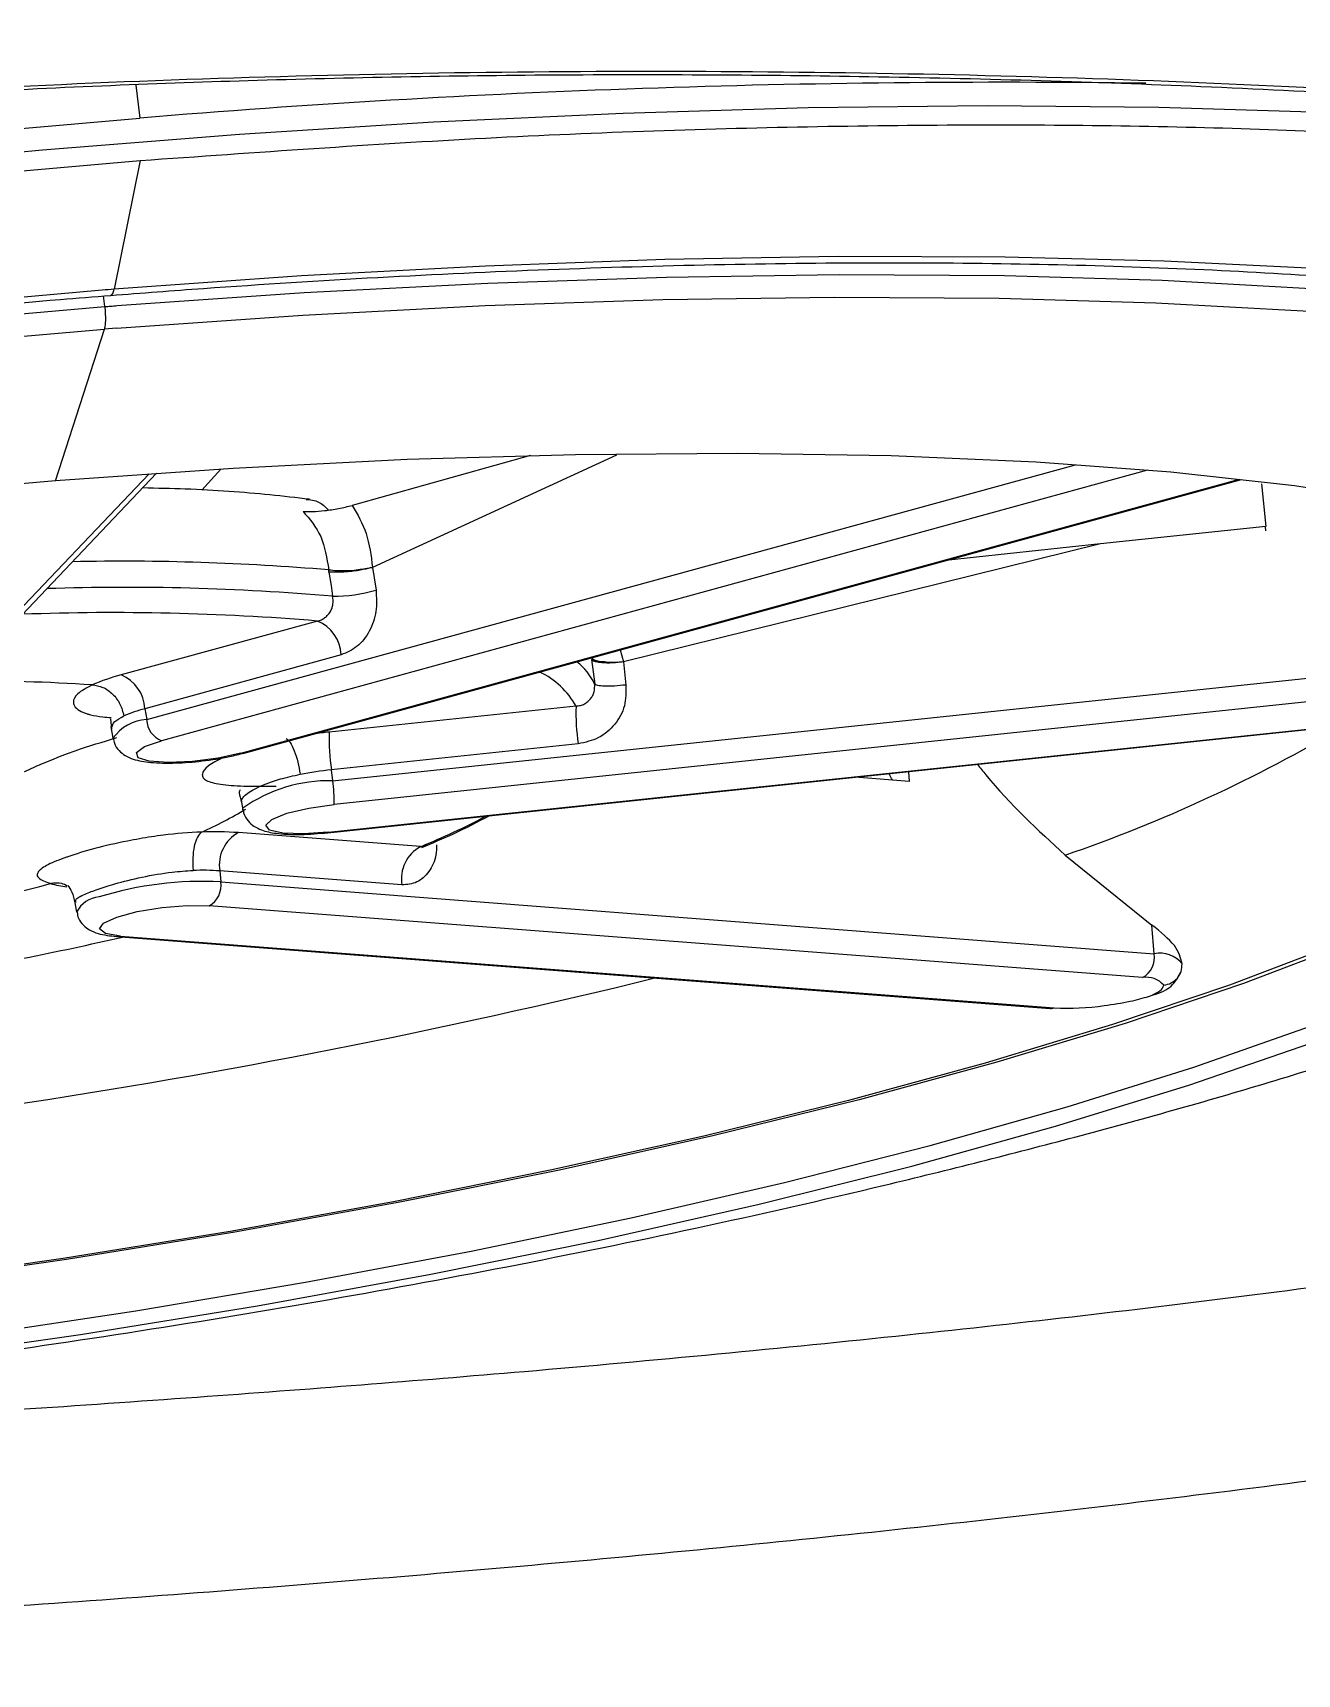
# Model space of a CAD drawing. Extents: x 0 to 84, y -21 to 126.
# Drawn here: x 40.157 to 41.353, y 67.146 to 68.698 of the extents above; entities that cross this region are included whole.
import ezdxf

# ---------------------------------------------------------------- set-up
doc = ezdxf.new("R2010")
doc.units = 0
doc.header["$MEASUREMENT"] = 0
doc.layers.add('1', color=4, linetype='Continuous')

# ---------------------------------------------------------------- blocks, each defined once
blk = doc.blocks.new('PRODIGY')
at = {"layer": '1', "color": 3, "linetype": 'Continuous', "lineweight": 25}
for p, q in [((40.2549, 68.6489), (40.2586, 68.6178)), ((40.2589, 68.5776), (40.2344, 68.4558)), ((40.2254, 68.4394), (40.2242, 68.4495)), ((40.2367, 68.4191), (40.2252, 68.4182)), ((40.179, 68.2746), (40.2252, 68.4182)), ((40.6281, 68.2984), (40.4596, 68.2513)), ((40.7093, 68.2987), (40.4787, 68.1927)), ((40.0316, 68.0333), (40.2674, 68.2812)), ((40.0436, 68.0389), (40.2745, 68.2817)), ((40.2651, 68.0487), (41.1434, 68.2898)), ((41.2115, 68.2846), (40.2791, 68.0287)), ((40.3173, 68.2657), (40.3353, 68.2856)), ((40.3543, 68.0168), (41.2987, 68.2761)), ((40.3572, 68.017), (41.3004, 68.2759)), ((41.3193, 68.2717), (41.3234, 68.2315)), ((41.3234, 68.2315), (41.1672, 68.215)), ((41.3236, 68.2274), (41.3231, 68.2314)), ((41.1672, 68.215), (40.7159, 68.1032)), ((41.1672, 68.215), (41.0206, 68.1991)), ((40.4787, 68.1927), (40.482, 68.171)), ((40.4267, 68.1419), (40.241, 68.091)), ((40.4491, 68.11), (40.2635, 68.059)), ((40.441, 67.9908), (41.6384, 68.1169)), ((40.7129, 68.1146), (40.7159, 68.1032)), ((41.6397, 68.0946), (40.4423, 67.9685)), ((40.6859, 68.1055), (40.6888, 68.0823)), ((40.7159, 68.1032), (40.7183, 68.0814)), ((40.4365, 67.9416), (41.634, 68.0678)), ((40.4367, 67.9421), (41.6342, 68.0682)), ((40.6712, 68.0614), (40.4377, 68.0368)), ((40.2308, 68.0495), (40.2317, 68.0395)), ((40.2635, 68.059), (40.2651, 68.0487)), ((40.2313, 68.0418), (40.2332, 68.031)), ((40.6733, 68.0257), (40.4397, 68.0011)), ((40.4397, 68.0011), (40.441, 67.9908)), ((40.9856, 67.9994), (40.9862, 67.9902)), ((40.9862, 67.9902), (40.9352, 67.9941)), ((40.9675, 67.9967), (40.967, 67.9975)), ((40.3542, 67.9743), (40.356, 67.9634)), ((40.356, 67.9634), (40.3561, 67.9648)), ((40.5241, 67.9285), (40.3519, 67.9418)), ((41.1338, 67.9205), (41.2158, 67.8543)), ((40.3343, 67.9056), (40.3351, 67.8952)), ((40.5065, 67.8923), (40.3343, 67.9056)), ((40.3351, 67.8952), (41.218, 67.8272)), ((40.1969, 67.8773), (40.1988, 67.8664)), ((41.207, 67.8046), (40.3241, 67.8725)), ((40.2405, 67.8439), (41.1234, 67.776)), ((41.218, 67.8272), (41.2158, 67.8543)), ((40.2367, 67.8434), (41.1196, 67.7755))]:
    blk.add_line(p, q, dxfattribs=at)
at = {"layer": '1', "color": 3, "linetype": 'Continuous', "lineweight": 25, "flags": 128}
for points in [[(38.5293, 68.3318), (38.696, 68.3695), (38.8687, 68.4052), (39.0466, 68.4389), (39.2286, 68.4703), (39.4138, 68.4992), (39.6013, 68.5256), (39.7899, 68.5492), (39.9787, 68.57), (40.1667, 68.5878), (40.3529, 68.6025), (40.5363, 68.6141), (40.7158, 68.6225), (40.8907, 68.6277), (41.0599, 68.6296), (41.2224, 68.6281), (41.3776, 68.6235)], [(37.2688, 67.8323), (37.3085, 67.8764), (37.3622, 67.9215), (37.4296, 67.9671), (37.5105, 68.0132), (37.6043, 68.0593), (37.7105, 68.1054), (37.8285, 68.151), (37.9577, 68.196), (38.0973, 68.24), (38.2466, 68.283), (38.4047, 68.3245), (38.5707, 68.3644), (38.7437, 68.4025), (38.9228, 68.4385), (39.107, 68.4723), (39.2951, 68.5036), (39.4862, 68.5322), (39.6792, 68.5582), (39.873, 68.5811), (40.0665, 68.601), (40.2586, 68.6178)], [(37.2959, 67.7992), (37.3352, 67.8429), (37.3884, 67.8875), (37.4552, 67.9328), (37.5354, 67.9784), (37.6283, 68.0242), (37.7336, 68.0698), (37.8505, 68.115), (37.9786, 68.1596), (38.1169, 68.2033), (38.2649, 68.2458), (38.4216, 68.287), (38.5861, 68.3265), (38.7576, 68.3642), (38.9351, 68.3999), (39.1176, 68.4334), (39.304, 68.4644), (39.4934, 68.4928), (39.6846, 68.5185), (39.8767, 68.5413), (40.0685, 68.561), (40.2589, 68.5776)], [(42.151, 68.0837), (42.1556, 68.0887), (42.1855, 68.1294), (42.2017, 68.1689), (42.2041, 68.207), (42.1926, 68.2434), (42.1674, 68.2779), (42.1285, 68.3104), (42.0762, 68.3406), (42.0108, 68.3683), (41.9327, 68.3935), (41.8423, 68.4158), (41.7402, 68.4354), (41.627, 68.4519), (41.5033, 68.4653), (41.3698, 68.4755), (41.2274, 68.4825), (41.0769, 68.4863), (40.9191, 68.4867), (40.755, 68.4839), (40.5855, 68.4777), (40.4116, 68.4684), (40.2344, 68.4558)], [(40.237, 68.4403), (40.4141, 68.4526), (40.5876, 68.4616), (40.7566, 68.4674), (40.9199, 68.4697), (41.0765, 68.4687), (41.2256, 68.4643), (41.3661, 68.4565), (41.4972, 68.4454), (41.6181, 68.4311), (41.7281, 68.4137), (41.8265, 68.3932), (41.9126, 68.3698), (41.986, 68.3437), (42.0462, 68.3149), (42.09, 68.286)], [(40.2231, 68.4549), (40.0434, 68.439), (39.8625, 68.4201), (39.6815, 68.3983), (39.5014, 68.3737), (39.3233, 68.3465), (39.1482, 68.3168), (38.9771, 68.2848), (38.811, 68.2507), (38.6509, 68.2147), (38.4978, 68.1769)], [(37.5608, 67.7409), (37.5981, 67.7815), (37.6496, 67.8237), (37.7147, 67.8665), (37.7927, 67.9095), (37.8834, 67.9527), (37.986, 67.9956), (38.1001, 68.0381), (38.2248, 68.0798), (38.3594, 68.1206), (38.5031, 68.1601), (38.655, 68.1981), (38.8142, 68.2344), (38.9797, 68.2688), (39.1504, 68.3011), (39.3254, 68.331), (39.5035, 68.3583), (39.6837, 68.383), (39.8648, 68.4048), (40.0457, 68.4236), (40.2254, 68.4394)], [(40.2254, 68.4394), (40.2268, 68.4395), (40.2283, 68.4396), (40.2297, 68.4397), (40.2312, 68.4398), (40.2326, 68.4399), (40.2341, 68.44), (40.2355, 68.4402), (40.237, 68.4403)], [(40.2367, 68.4191), (40.4128, 68.4314), (40.5853, 68.4404), (40.7532, 68.4461), (40.9155, 68.4484), (41.0712, 68.4474), (41.2194, 68.443), (41.359, 68.4353), (41.4894, 68.4243), (41.6096, 68.4101), (41.7189, 68.3927), (41.8166, 68.3724), (41.9023, 68.3491), (41.9752, 68.3231), (42.0027, 68.3111)], [(37.5981, 67.749), (37.6137, 67.7644), (37.665, 67.8063), (37.7296, 67.8488), (37.8072, 67.8916), (37.8973, 67.9345), (37.9994, 67.9772), (38.1127, 68.0194), (38.2367, 68.0609), (38.3705, 68.1014), (38.5133, 68.1406), (38.6643, 68.1785), (38.8225, 68.2146), (38.987, 68.2487), (39.1567, 68.2808), (39.3306, 68.3105), (39.5076, 68.3377), (39.6867, 68.3622), (39.8667, 68.3839), (40.0466, 68.4026), (40.2252, 68.4182)], [(41.8176, 68.0756), (41.811, 68.0945), (41.7876, 68.1274), (41.7493, 68.158), (41.6966, 68.1861), (41.6299, 68.2115), (41.5495, 68.2341), (41.4563, 68.2535), (41.3508, 68.2698), (41.2338, 68.2827), (41.1063, 68.2921), (40.9693, 68.2981), (40.8237, 68.3005), (40.6706, 68.2993), (40.5114, 68.2946), (40.347, 68.2863), (40.1789, 68.2746)], [(40.1789, 68.2746), (40.0129, 68.26), (39.8458, 68.2422), (39.6786, 68.2215), (39.5127, 68.198), (39.3491, 68.1719), (39.1892, 68.1432), (39.034, 68.1124), (38.8847, 68.0795), (38.7424, 68.0448), (38.608, 68.0086), (38.4825, 67.9711), (38.3669, 67.9326), (38.2619, 67.8934), (38.1684, 67.8537), (38.087, 67.8138), (38.0183, 67.7741), (37.9628, 67.7348), (37.9208, 67.6962), (37.8928, 67.6585), (37.8788, 67.6221), (37.8776, 67.5958)], [(40.4374, 68.1883), (40.4395, 68.1754), (40.441, 68.1653)], [(41.4036, 67.8374), (41.3024, 67.799), (41.1906, 67.7613), (41.0691, 67.7245), (40.9388, 67.6889), (40.8006, 67.6548), (40.6554, 67.6224), (40.5044, 67.592), (40.3486, 67.5638), (40.1892, 67.5379), (40.0272, 67.5146), (39.8639, 67.494), (39.7004, 67.4763), (39.538, 67.4616), (39.3777, 67.45), (39.2207, 67.4416), (39.0683, 67.4364), (38.9214, 67.4346), (38.7811, 67.4361), (38.6484, 67.4408), (38.5244, 67.4488)], [(40.3543, 68.0168), (40.3326, 68.0121), (40.3085, 68.009), (40.2857, 68.0081), (40.2676, 68.0093), (40.257, 68.0126), (40.2554, 68.0174), (40.2632, 68.0231), (40.2791, 68.0287)], [(40.3543, 68.0168), (40.3565, 68.0168), (40.3572, 68.017)], [(38.5526, 67.3872), (38.6815, 67.3802), (38.8189, 67.3766), (38.9636, 67.3762), (39.1147, 67.3793), (39.271, 67.3856), (39.4314, 67.3952), (39.5949, 67.4081), (39.7601, 67.424), (39.926, 67.443), (40.0913, 67.4648), (40.2548, 67.4893), (40.4154, 67.5164), (40.572, 67.5458), (40.7233, 67.5773), (40.8684, 67.6107), (41.0061, 67.6458), (41.1355, 67.6823), (41.2556, 67.72), (41.3657, 67.7585)], [(39.5178, 67.3875), (39.6884, 67.4026), (39.8603, 67.421), (40.032, 67.4425), (40.2024, 67.4669), (40.37, 67.4941), (40.5337, 67.5239), (40.6922, 67.556), (40.8443, 67.5902), (40.9888, 67.6263), (41.1246, 67.6639), (41.2506, 67.7027), (41.3661, 67.7426), (41.4699, 67.7831), (41.5614, 67.824), (41.6399, 67.8649), (41.7048, 67.9056), (41.7555, 67.9457), (41.7917, 67.985)], [(40.4367, 67.9421), (40.4133, 67.9406), (40.3939, 67.9413), (40.3814, 67.9442), (40.3777, 67.9488), (40.3835, 67.9543), (40.3978, 67.96), (40.4184, 67.965), (40.4423, 67.9685)], [(40.4367, 67.9421), (40.4365, 67.9416), (40.4365, 67.9416)], [(41.3894, 67.8356), (41.2891, 67.7975), (41.1784, 67.7601), (41.058, 67.7237), (40.9289, 67.6884), (40.792, 67.6547), (40.6482, 67.6226), (40.4986, 67.5924), (40.3442, 67.5645), (40.1862, 67.5388), (40.0258, 67.5157), (39.864, 67.4953), (39.702, 67.4778), (39.541, 67.4632), (39.3823, 67.4517), (39.2268, 67.4434), (39.0757, 67.4383), (38.9302, 67.4365), (38.7912, 67.4379), (38.6598, 67.4427), (38.5369, 67.4506)], [(40.2405, 67.8439), (40.2262, 67.8464), (40.2205, 67.8506), (40.2242, 67.856), (40.2368, 67.8617), (40.2562, 67.867), (40.2797, 67.8708), (40.3035, 67.8728), (40.3241, 67.8725)], [(40.2405, 67.8439), (40.2379, 67.8434), (40.2367, 67.8434)], [(41.1196, 67.7755), (41.1209, 67.7755), (41.1234, 67.776)]]:
    blk.add_lwpolyline(points, dxfattribs=at)
at = {"layer": '1', "color": 3, "linetype": 'Continuous', "lineweight": 25}
for centre, radius, start, end in [((41.0757, 58.7691), 9.8825, 89.22092, 94.74244), ((40.6997, 62.5453), 5.9288, 94.50176, 94.61135), ((40.2425, 65.8954), 2.3031, 85.1477, 91.1832), ((40.2451, 65.9088), 2.265, 85.0376, 91.8819), ((40.4396, 68.3238), 0.1585, 270.5041, 285.4904), ((40.2342, 65.8141), 2.3358, 85.2722, 92.1218), ((40.4127, 68.1083), 0.0364, 2.6318, 67.5145), ((40.6034, 68.0235), 0.0777, 29.1555, 64.5775), ((40.6349, 68.0568), 0.0596, 25.3441, 51.4472), ((40.1085, 66.5224), 1.5626, 86.1466, 90.7742), ((40.2893, 67.9067), 0.1905, 104.6834, 113.4643), ((40.2271, 68.0573), 0.0364, 2.6275, 67.5188), ((40.8759, 68.0554), 0.2048, 178.3323, 188.3426), ((40.2672, 68.0074), 0.0414, 93.0081, 145.2969), ((40.2984, 67.9259), 0.1376, 104.6788, 113.4763), ((40.2878, 68.0497), 0.0228, 182.6327, 247.5105), ((40.496, 67.4835), 0.5564, 96.013, 97.5385), ((40.6423, 68.0308), 0.2047, 178.3315, 188.3433), ((40.6742, 69.2597), 1.4159, 288.9416, 300.7481), ((40.4802, 67.6147), 0.3885, 95.9815, 100.3748), ((40.4369, 67.852), 0.1388, 88.3397, 125.6421), ((40.3144, 67.9722), 0.128, 358.3316, 8.3434), ((40.1665, 68.2829), 0.3724, 293.8497, 301.1165), ((40.2558, 68.5846), 0.7089, 292.2413, 297.7576), ((40.3292, 67.6163), 0.3262, 86.0124, 92.1362), ((40.3685, 67.9113), 0.0347, 118.5644, 189.4767), ((40.5407, 67.898), 0.0347, 118.5647, 189.4761), ((40.3178, 67.6699), 0.2362, 86.012, 92.1333), ((39.6506, 69.8572), 2.0323, 280.2212, 284.9285), ((40.2012, 67.9885), 0.0987, 254.1292, 263.3231), ((40.3178, 67.5633), 0.3323, 87.0124, 107.0795), ((40.3137, 67.8916), 0.0217, 298.5684, 9.4736), ((40.2223, 67.8549), 0.0261, 94.5873, 153.8555), ((39.489, 71.1289), 3.3712, 279.6519, 282.9123), ((41.1966, 67.8236), 0.0217, 298.5602, 9.4771), ((41.2232, 67.8004), 0.0273, 39.1716, 100.9048), ((39.1338, 74.3674), 6.7582, 278.50267, 283.79935), ((41.2109, 67.7842), 0.0207, 39.1734, 100.8909), ((41.1366, 68.0151), 0.2395, 266.8428, 278.1967)]:
    blk.add_arc(centre, radius, start, end, dxfattribs=at)
for points, knots in [([(37.0249, 68.0045), (37.2858, 68.1018), (37.5449, 68.188), (38.0631, 68.3398), (38.3223, 68.4054), (38.8441, 68.5189), (39.1067, 68.5668), (39.6375, 68.6488), (39.9058, 68.6829), (40.4489, 68.7408), (40.7237, 68.7648), (41.2793, 68.8059), (41.56, 68.8231), (42.1266, 68.8534), (42.4124, 68.8666), (42.9865, 68.8911), (43.2747, 68.9024), (43.5626, 68.9137)], [0, 0, 0, 0, 0.125, 0.125, 0.25, 0.25, 0.375, 0.375, 0.5, 0.5, 0.625, 0.625, 0.75, 0.75, 0.875, 0.875, 1, 1, 1, 1]), ([(36.2973, 67.188), (36.2965, 67.1901), (36.295, 67.1944), (36.2933, 67.201), (36.2918, 67.2076), (36.2907, 67.2144), (36.29, 67.2212), (36.2896, 67.2282), (36.2896, 67.2352), (36.2899, 67.2424), (36.2913, 67.2582), (36.2968, 67.2835), (36.3114, 67.3197), (36.3331, 67.358), (36.3618, 67.3981), (36.3971, 67.4399), (36.4522, 67.4969), (36.5368, 67.5716), (36.6604, 67.6643), (36.8037, 67.7589), (37.008, 67.8795), (37.2997, 68.0282), (37.6277, 68.1649), (37.9086, 68.2638), (38.1864, 68.351), (38.478, 68.4268), (38.7773, 68.4898), (39.0047, 68.5308), (39.2356, 68.5658), (39.5487, 68.605), (39.946, 68.6399), (40.426, 68.6612), (40.9015, 68.664), (41.2484, 68.6532), (41.4726, 68.6411), (41.5841, 68.634), (41.694, 68.626), (41.7867, 68.6182), (41.863, 68.6112), (41.9234, 68.6053), (41.9831, 68.5991), (42.0421, 68.5926), (42.1002, 68.5857), (42.1575, 68.5786), (42.195, 68.5736), (42.2137, 68.5711)], [0, 0, 0, 0, 0.00417, 0.008337, 0.0125, 0.01666, 0.020817, 0.024973, 0.029126, 0.033278, 0.037429, 0.056265, 0.075031, 0.093796, 0.11256, 0.131226, 0.149787, 0.186006, 0.222348, 0.25689, 0.291528, 0.354306, 0.418748, 0.448281, 0.478077, 0.535646, 0.564017, 0.592324, 0.620536, 0.648734, 0.705783, 0.762578, 0.820575, 0.879286, 0.894139, 0.909043, 0.92401, 0.939053, 0.947721, 0.956397, 0.965085, 0.973786, 0.982503, 0.99124, 1, 1, 1, 1]), ([(36.4617, 67.4533), (36.4642, 67.4568), (36.4688, 67.4631), (36.4853, 67.4837), (36.5054, 67.5065), (36.5304, 67.5322), (36.5554, 67.5557), (36.5851, 67.5821), (36.6223, 67.6129), (36.6733, 67.6524), (36.7393, 67.6998), (36.8307, 67.7606), (36.9408, 67.8275), (37.0547, 67.8911), (37.1487, 67.9402), (37.2275, 67.9794), (37.3011, 68.0146), (37.3804, 68.0509), (37.4646, 68.0878), (37.5591, 68.1272), (37.6701, 68.1712), (37.8067, 68.2218), (37.9702, 68.2776), (38.162, 68.3367), (38.3832, 68.3972), (38.6351, 68.4568), (38.919, 68.513), (39.2357, 68.5634), (39.5426, 68.6004), (39.8319, 68.6262), (40.097, 68.6435), (40.3751, 68.6549), (40.6648, 68.6599), (40.9637, 68.658), (41.2693, 68.6488), (41.5774, 68.6314), (41.8859, 68.606), (42.0774, 68.5821), (42.1756, 68.5698)], [0, 0, 0, 0, 0.028813, 0.052788, 0.071829, 0.08635, 0.099438, 0.11168, 0.128453, 0.145655, 0.166878, 0.191997, 0.22417, 0.250956, 0.27055, 0.284542, 0.298686, 0.313615, 0.329302, 0.344628, 0.363571, 0.386068, 0.411987, 0.441217, 0.47368, 0.509357, 0.5483, 0.590626, 0.636514, 0.669202, 0.703645, 0.739913, 0.778075, 0.818195, 0.860339, 0.904597, 0.95109, 1, 1, 1, 1]), ([(40.2589, 68.5776), (40.3687, 68.5854), (40.5883, 68.601), (40.9026, 68.6114), (41.1991, 68.6121), (41.472, 68.6022), (41.7168, 68.5819), (41.9293, 68.5517), (42.1059, 68.512), (42.2434, 68.4636), (42.3398, 68.4073), (42.3924, 68.3439), (42.4043, 68.2748), (42.375, 68.2251), (42.3604, 68.2002)], [0, 0, 0, 0, 0.083333, 0.166667, 0.25, 0.333333, 0.416667, 0.5, 0.583333, 0.666667, 0.75, 0.833333, 0.916666, 1, 1, 1, 1]), ([(40.2311, 68.45), (40.2604, 68.4523), (40.3454, 68.4588), (40.4843, 68.4675), (40.6459, 68.475), (40.8031, 68.4796), (40.9552, 68.4814), (41.1013, 68.4802), (41.2407, 68.476), (41.3725, 68.469), (41.496, 68.4592), (41.6106, 68.4467), (41.7155, 68.4315), (41.8102, 68.4137), (41.894, 68.3937), (41.9664, 68.3717), (42.0269, 68.3479), (42.075, 68.323), (42.1107, 68.2978), (42.1339, 68.2733), (42.1455, 68.2534), (42.1468, 68.2415), (42.1474, 68.2367)], [0, 0, 0, 0, 0.027726, 0.080431, 0.133135, 0.185825, 0.238496, 0.291142, 0.343756, 0.396329, 0.448847, 0.501293, 0.553642, 0.605858, 0.657894, 0.709681, 0.761129, 0.812141, 0.862691, 0.913064, 0.964035, 1, 1, 1, 1]), ([(39.6839, 68.3932), (39.7405, 68.4002), (39.8537, 68.4142), (40.0207, 68.4317), (40.1464, 68.4432), (40.2152, 68.4488), (40.2311, 68.45)], [0, 0, 0, 0, 0.3095261, 0.6190656, 0.9123209, 1, 1, 1, 1]), ([(40.231, 68.4502), (40.2312, 68.4502), (40.2319, 68.4499), (40.2331, 68.4516), (40.234, 68.4544), (40.2344, 68.4558)], [0, 0, 0, 0, 0.1166155, 0.5583164, 1, 1, 1, 1]), ([(40.2254, 68.4394), (40.2256, 68.4373), (40.226, 68.4332), (40.2261, 68.4271), (40.2259, 68.4218), (40.2254, 68.4194), (40.2252, 68.4182)], [0, 0, 0, 0, 0.249987, 0.500024, 0.750037, 1, 1, 1, 1]), ([(40.4192, 68.2571), (40.4067, 68.2585), (40.37, 68.2627), (40.3179, 68.2666), (40.2749, 68.2675), (40.2613, 68.2678)], [0, 0, 0, 0, 0.258884, 0.765925, 1, 1, 1, 1]), ([(40.4131, 68.2456), (40.4144, 68.2456), (40.417, 68.2454), (40.4238, 68.2455), (40.4339, 68.2463), (40.4473, 68.2483), (40.4554, 68.2503), (40.4596, 68.2513)], [0, 0, 0, 0, 0.102728, 0.208999, 0.439702, 0.702652, 1, 1, 1, 1]), ([(40.4159, 68.257), (40.418, 68.2569), (40.4244, 68.2564), (40.4316, 68.2529), (40.4354, 68.2484), (40.4367, 68.2469)], [0, 0, 0, 0, 0.231647, 0.73053, 1, 1, 1, 1]), ([(40.4596, 68.2513), (40.4645, 68.2428), (40.4744, 68.2255), (40.4773, 68.2037), (40.4787, 68.1927)], [0, 0, 0, 0, 0.493293, 1, 1, 1, 1]), ([(40.4131, 68.2456), (40.4193, 68.2383), (40.4321, 68.2233), (40.4355, 68.2013), (40.4373, 68.1902)], [0, 0, 0, 0, 0.4942911, 1, 1, 1, 1]), ([(38.9461, 67.3378), (38.9584, 67.3382), (38.9831, 67.3391), (39.0205, 67.3405), (39.0584, 67.3419), (39.0967, 67.3434), (39.1355, 67.3448), (39.1746, 67.3464), (39.2142, 67.348), (39.2541, 67.3496), (39.2945, 67.3513), (39.3353, 67.353), (39.3764, 67.3548), (39.4179, 67.3566), (39.4597, 67.3585), (39.5019, 67.3605), (39.5444, 67.3625), (39.5872, 67.3645), (39.671, 67.3687), (39.7994, 67.3753), (39.971, 67.3851), (40.1435, 67.3959), (40.361, 67.4109), (40.6437, 67.4329), (40.9796, 67.4649), (41.3185, 67.5041), (41.6409, 67.5492), (41.9528, 67.6021), (42.2563, 67.6651), (42.5327, 67.7369), (42.7373, 67.8045), (42.8785, 67.8618), (42.978, 67.9094), (43.0636, 67.959), (43.1228, 68.0026), (43.1616, 68.0383), (43.1863, 68.0657), (43.2057, 68.0928), (43.2177, 68.1154), (43.2248, 68.1336), (43.229, 68.1475), (43.2318, 68.1614), (43.2333, 68.1752), (43.2335, 68.189), (43.2323, 68.2028), (43.2299, 68.2165), (43.2272, 68.2255), (43.2258, 68.2301)], [0, 0, 0, 0, 0.0060302, 0.0121145, 0.0182521, 0.0244421, 0.0306837, 0.0369759, 0.0433179, 0.0497086, 0.056147, 0.0626323, 0.0691633, 0.075739, 0.0823583, 0.0890202, 0.0957236, 0.1024673, 0.1092502, 0.1352764, 0.1628772, 0.1898567, 0.2163546, 0.2654686, 0.3242801, 0.3795189, 0.436184, 0.4947684, 0.5557735, 0.623625, 0.6876696, 0.7239054, 0.7598012, 0.7980016, 0.8365901, 0.857167, 0.8774864, 0.8975377, 0.9173109, 0.9276228, 0.9379475, 0.9482821, 0.9586236, 0.9689691, 0.9793156, 0.9896602, 1, 1, 1, 1]), ([(40.4787, 68.1927), (40.4773, 68.1923), (40.4749, 68.1917), (40.4715, 68.1912), (40.4685, 68.1907), (40.464, 68.1901), (40.4601, 68.1895), (40.4575, 68.1895), (40.4575, 68.1895), (40.4575, 68.1895), (40.4574, 68.1895), (40.4569, 68.1895), (40.4551, 68.1894), (40.451, 68.1893), (40.4442, 68.1893), (40.4398, 68.1899), (40.4373, 68.1902)], [0, 0, 0, 0, 0.118147, 0.196624, 0.242128, 0.333383, 0.500731, 0.500763, 0.500857, 0.501223, 0.502697, 0.508568, 0.532045, 0.625839, 0.781929, 1, 1, 1, 1]), ([(40.4374, 68.1883), (40.4374, 68.1887), (40.4374, 68.1893), (40.4373, 68.1899), (40.4373, 68.1902)], [0, 0, 0, 0, 0.559882, 1, 1, 1, 1]), ([(40.4787, 68.1927), (40.4759, 68.1919), (40.4714, 68.1907), (40.464, 68.1895), (40.457, 68.1886), (40.4501, 68.1881), (40.4431, 68.188), (40.4395, 68.1882), (40.4374, 68.1883)], [0, 0, 0, 0, 0.22253, 0.35466, 0.500805, 0.680096, 0.822348, 1, 1, 1, 1]), ([(40.482, 68.171), (40.4824, 68.1643), (40.4832, 68.1509), (40.4764, 68.1318), (40.4648, 68.1166), (40.4544, 68.1122), (40.4491, 68.11)], [0, 0, 0, 0, 0.249146, 0.498766, 0.748539, 1, 1, 1, 1]), ([(40.4267, 68.1419), (40.4279, 68.1423), (40.4304, 68.143), (40.4338, 68.145), (40.4366, 68.1476), (40.4389, 68.1507), (40.4405, 68.1542), (40.4417, 68.1591), (40.4413, 68.1628), (40.441, 68.1653)], [0, 0, 0, 0, 0.136436, 0.268815, 0.397508, 0.522898, 0.645451, 0.765649, 1, 1, 1, 1]), ([(43.4382, 68.1169), (43.4389, 68.1145), (43.4405, 68.1097), (43.4423, 68.1025), (43.4438, 68.0952), (43.4449, 68.0879), (43.4457, 68.0806), (43.4461, 68.0733), (43.4462, 68.0659), (43.4457, 68.0512), (43.4422, 68.0291), (43.4288, 67.9902), (43.3984, 67.9414), (43.3415, 67.8841), (43.266, 67.828), (43.1461, 67.7577), (42.9969, 67.6912), (42.8243, 67.6296), (42.6887, 67.5871), (42.5445, 67.5468), (42.3497, 67.4981), (42.0895, 67.4423), (41.8118, 67.3933), (41.5816, 67.358), (41.4103, 67.3341), (41.2363, 67.3119), (41.0045, 67.2848), (40.709, 67.2547), (40.4085, 67.2294), (40.1668, 67.2115), (39.9857, 67.1993), (39.8044, 67.1882), (39.6227, 67.178), (39.4413, 67.1687), (39.2962, 67.1619), (39.1877, 67.1571), (39.115, 67.1541), (39.0427, 67.1511), (38.9707, 67.1483), (38.9231, 67.1465), (38.8993, 67.1456)], [0, 0, 0, 0, 0.00516, 0.010324, 0.015493, 0.020667, 0.025846, 0.031031, 0.036222, 0.041421, 0.062103, 0.082731, 0.122972, 0.163499, 0.201968, 0.240375, 0.312553, 0.346514, 0.38053, 0.412652, 0.444712, 0.504436, 0.564466, 0.592826, 0.621202, 0.648862, 0.676483, 0.730371, 0.784351, 0.811068, 0.837731, 0.864486, 0.891212, 0.918212, 0.945171, 0.956148, 0.967114, 0.978075, 0.989035, 1, 1, 1, 1]), ([(40.7159, 68.1032), (40.7141, 68.103), (40.7111, 68.1028), (40.7076, 68.1027), (40.7045, 68.1027), (40.7004, 68.1027), (40.6971, 68.1035), (40.6954, 68.1033), (40.6954, 68.1033), (40.6954, 68.1033), (40.6953, 68.1033), (40.6949, 68.1033), (40.6936, 68.1036), (40.691, 68.104), (40.6873, 68.1053), (40.6863, 68.1066), (40.6857, 68.1074)], [0, 0, 0, 0, 0.118143, 0.196619, 0.242135, 0.333381, 0.500725, 0.50076, 0.500859, 0.501229, 0.502701, 0.508584, 0.532046, 0.625852, 0.781926, 1, 1, 1, 1]), ([(40.7159, 68.1032), (40.7125, 68.1028), (40.705, 68.102), (40.6962, 68.1023), (40.6906, 68.1031), (40.6872, 68.1041), (40.6864, 68.105), (40.6859, 68.1055)], [0, 0, 0, 0, 0.222795, 0.50063, 0.676881, 0.820175, 1, 1, 1, 1]), ([(40.2135, 68.0815), (40.2083, 68.0787), (40.1983, 68.0733), (40.1957, 68.0675), (40.1958, 68.0643), (40.1963, 68.0619), (40.1993, 68.0582), (40.2051, 68.0553), (40.2098, 68.0538), (40.2147, 68.0525), (40.2215, 68.0513), (40.2288, 68.0508), (40.2314, 68.0506)], [0, 0, 0, 0, 0.215774, 0.416953, 0.422713, 0.471796, 0.61092, 0.742521, 0.782425, 0.805144, 0.93033, 1, 1, 1, 1]), ([(40.2135, 68.0815), (40.2169, 68.081), (40.2238, 68.08), (40.2332, 68.0733), (40.2405, 68.0637), (40.2425, 68.056), (40.2435, 68.0521)], [0, 0, 0, 0, 0.249985, 0.499989, 0.749976, 1, 1, 1, 1]), ([(40.6712, 68.0614), (40.6726, 68.0616), (40.6753, 68.0619), (40.6791, 68.0634), (40.6823, 68.0655), (40.6851, 68.0683), (40.6871, 68.0715), (40.6889, 68.0761), (40.6888, 68.0798), (40.6888, 68.0823)], [0, 0, 0, 0, 0.13642, 0.268773, 0.397472, 0.522879, 0.645413, 0.765614, 1, 1, 1, 1]), ([(40.7183, 68.0814), (40.7184, 68.0747), (40.7185, 68.0614), (40.7087, 68.0435), (40.6931, 68.0301), (40.6799, 68.0272), (40.6733, 68.0257)], [0, 0, 0, 0, 0.249114, 0.49876, 0.748536, 1, 1, 1, 1]), ([(40.7183, 68.0814), (40.7146, 68.081), (40.7072, 68.0803), (40.6978, 68.0802), (40.6909, 68.0808), (40.6895, 68.0818), (40.6888, 68.0823)], [0, 0, 0, 0, 0.250004, 0.500002, 0.749991, 1, 1, 1, 1]), ([(40.2319, 68.0396), (40.2322, 68.042), (40.2327, 68.0463), (40.2403, 68.0503), (40.2435, 68.0521)], [0, 0, 0, 0, 0.571772, 1, 1, 1, 1]), ([(40.0814, 67.9654), (40.1196, 67.9853), (40.1703, 68.0117), (40.2237, 68.0277), (40.2369, 68.0316)], [0, 0, 0, 0, 0.753476, 1, 1, 1, 1]), ([(40.2337, 68.031), (40.2339, 68.0294), (40.2344, 68.0249), (40.2389, 68.019), (40.2453, 68.014), (40.2547, 68.0101), (40.2689, 68.0077), (40.2914, 68.0072), (40.3179, 68.0092), (40.3407, 68.0128), (40.3527, 68.0159), (40.3572, 68.017)], [0, 0, 0, 0, 0.034426, 0.097966, 0.160256, 0.239898, 0.393383, 0.568685, 0.730534, 0.90039, 1, 1, 1, 1]), ([(40.3969, 68.0309), (40.3982, 68.0299), (40.4008, 68.0277), (40.4048, 68.0195), (40.4083, 68.0087), (40.4096, 68.0008), (40.4103, 67.9969)], [0, 0, 0, 0, 0.25, 0.499997, 0.749983, 1, 1, 1, 1]), ([(40.337, 68.0127), (40.332, 68.01), (40.3213, 68.0044), (40.318, 67.9992), (40.3175, 67.9946), (40.3204, 67.9907), (40.3339, 67.9871), (40.3563, 67.9854), (40.3769, 67.9857), (40.3875, 67.9858)], [0, 0, 0, 0, 0.14721, 0.315164, 0.323937, 0.481747, 0.647349, 0.817724, 1, 1, 1, 1]), ([(41.0508, 68.0063), (41.0534, 68.003), (41.079, 67.9708), (41.1079, 67.9443), (41.1338, 67.9205)], [0, 0, 0, 0, 0.1031121, 1, 1, 1, 1]), ([(40.3548, 67.972), (40.3556, 67.9737), (40.3576, 67.9775), (40.3699, 67.985), (40.3887, 67.9922), (40.4039, 67.9955), (40.4103, 67.9969)], [0, 0, 0, 0, 0.21331, 0.499972, 0.789786, 1, 1, 1, 1]), ([(40.9705, 67.9914), (40.9704, 67.9916), (40.9694, 67.9933), (40.9684, 67.9951), (40.9675, 67.9967)], [0, 0, 0, 0, 0.075789, 1, 1, 1, 1]), ([(40.3536, 67.9823), (40.3531, 67.9815), (40.3519, 67.9798), (40.3538, 67.9738), (40.3548, 67.9704)], [0, 0, 0, 0, 0.448304, 1, 1, 1, 1]), ([(40.3565, 67.9636), (40.3565, 67.9625), (40.3568, 67.9584), (40.3608, 67.9525), (40.3669, 67.9472), (40.3755, 67.9432), (40.3885, 67.9405), (40.4095, 67.9394), (40.4278, 67.9409), (40.4365, 67.9416)], [0, 0, 0, 0, 0.033295, 0.1255923, 0.2124868, 0.3180314, 0.5053655, 0.7623587, 1, 1, 1, 1]), ([(40.5252, 67.9277), (40.5355, 67.932), (40.5592, 67.9419), (40.5782, 67.952), (40.5889, 67.9577)], [0, 0, 0, 0, 0.436941, 1, 1, 1, 1]), ([(40.3171, 67.9423), (40.3051, 67.9416), (40.2859, 67.9404), (40.262, 67.9366), (40.2398, 67.9325), (40.2154, 67.9268), (40.1974, 67.9213), (40.1827, 67.9162), (40.1705, 67.9113), (40.1643, 67.907), (40.1626, 67.9047), (40.1622, 67.9041), (40.1612, 67.9021), (40.162, 67.8981), (40.1696, 67.8952), (40.1742, 67.8935)], [0, 0, 0, 0, 0.1350996, 0.2175433, 0.2602824, 0.3816266, 0.5019169, 0.509221, 0.6224678, 0.7425466, 0.74376, 0.7526178, 0.7766183, 0.8666242, 1, 1, 1, 1]), ([(40.3171, 67.9423), (40.3157, 67.941), (40.3129, 67.9382), (40.3099, 67.9292), (40.3084, 67.918), (40.3088, 67.91), (40.309, 67.906)], [0, 0, 0, 0, 0.250002, 0.499985, 0.750021, 1, 1, 1, 1]), ([(40.5392, 67.9302), (40.5392, 67.927), (40.539, 67.9172), (40.5325, 67.9042), (40.5211, 67.8934), (40.5114, 67.8927), (40.5065, 67.8923)], [0, 0, 0, 0, 0.141893, 0.427184, 0.712622, 1, 1, 1, 1]), ([(40.5241, 67.9285), (40.5249, 67.9285), (40.5266, 67.9283), (40.5287, 67.9291), (40.5299, 67.9301), (40.5304, 67.9305)], [0, 0, 0, 0, 0.374044, 0.737051, 1, 1, 1, 1]), ([(40.2191, 67.8882), (40.2242, 67.8899), (40.2362, 67.8939), (40.2606, 67.8999), (40.2868, 67.9045), (40.3024, 67.9055), (40.309, 67.906)], [0, 0, 0, 0, 0.213316, 0.499968, 0.789784, 1, 1, 1, 1]), ([(40.1902, 67.8912), (40.1884, 67.8921), (40.1835, 67.8947), (40.1778, 67.894), (40.1742, 67.8935)], [0, 0, 0, 0, 0.358804, 1, 1, 1, 1]), ([(40.1904, 67.8917), (40.1918, 67.89), (40.1946, 67.8868), (40.1964, 67.8791), (40.1973, 67.8754)], [0, 0, 0, 0, 0.519645, 1, 1, 1, 1]), ([(40.1985, 67.8757), (40.1981, 67.8765), (40.1969, 67.8788), (40.2047, 67.883), (40.2148, 67.8867), (40.2191, 67.8882)], [0, 0, 0, 0, 0.236652, 0.674682, 1, 1, 1, 1]), ([(40.1993, 67.8664), (40.1996, 67.8645), (40.2004, 67.8598), (40.2051, 67.8538), (40.2117, 67.849), (40.2214, 67.8452), (40.2306, 67.8441), (40.2367, 67.8434)], [0, 0, 0, 0, 0.1009999, 0.2537153, 0.407307, 0.6105418, 1, 1, 1, 1]), ([(41.2444, 67.8177), (41.2429, 67.8233), (41.2398, 67.8352), (41.224, 67.8477), (41.2158, 67.8543)], [0, 0, 0, 0, 0.4778194, 1, 1, 1, 1]), ([(41.227, 67.7973), (41.2295, 67.7979), (41.2343, 67.799), (41.2402, 67.8038), (41.244, 67.8103), (41.2442, 67.8152), (41.2444, 67.8177)], [0, 0, 0, 0, 0.2500069, 0.4999891, 0.7499648, 1, 1, 1, 1]), ([(41.1707, 67.7781), (41.1791, 67.7793), (41.1911, 67.7811), (41.2048, 67.7844), (41.2128, 67.7868), (41.2193, 67.7894), (41.2256, 67.793), (41.2264, 67.7956), (41.227, 67.7973)], [0, 0, 0, 0, 0.271456, 0.389536, 0.509243, 0.625996, 0.74168, 1, 1, 1, 1]), ([(41.2147, 67.7877), (41.2163, 67.7881), (41.226, 67.7907), (41.2369, 67.7974), (41.2411, 67.8058), (41.2433, 67.81)], [0, 0, 0, 0, 0.089634, 0.5413368, 1, 1, 1, 1]), ([(39.4892, 67.3802), (39.4993, 67.3809), (39.5699, 67.386), (39.7021, 67.3987), (39.8848, 67.4185), (40.0668, 67.4418), (40.2478, 67.4682), (40.428, 67.4978), (40.6074, 67.5308), (40.7864, 67.5674), (40.9658, 67.6081), (41.1468, 67.654), (41.3292, 67.7049), (41.4485, 67.7438), (41.5089, 67.7634)], [0, 0, 0, 0, 0.014288, 0.100303, 0.185675, 0.270841, 0.356153, 0.441948, 0.528686, 0.616915, 0.707355, 0.801015, 0.89941, 1, 1, 1, 1])]:
    blk.add_open_spline(points, degree=3, knots=knots, dxfattribs=at)

msp = doc.modelspace()

# ---------------------------------------------------------------- block references
at = {"layer": '1'}
msp.add_blockref('PRODIGY', (0, 0), dxfattribs=at)

doc.saveas('drawing.dxf')
